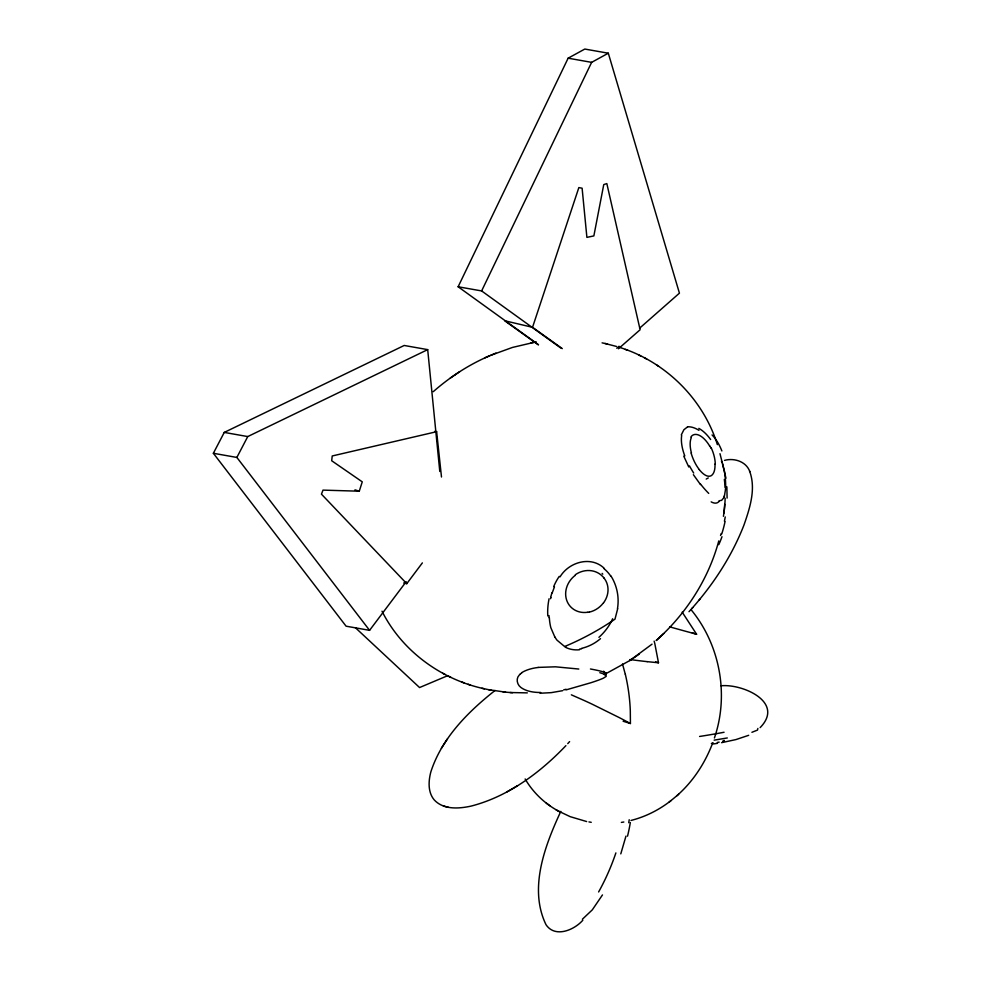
<?xml version="1.0" encoding="UTF-8"?>
<svg xmlns="http://www.w3.org/2000/svg" width="981" height="981" viewBox="0 0 981 981"><rect width="100%" height="100%" fill="white"/><g stroke="black" fill="none" stroke-linecap="round" stroke-linejoin="round"><path stroke-width="1.47" d="M727.093 498.09L726.872 486.809M623.119 721.231L630.427 723.524L630.305 710.71A146.905 110.804 76 0 0 625.326 674.241M724.726 504.246L724.039 512.965M725.535 489.237L724.37 496.349M629.213 819.736L628.747 822.74M617.687 608.723L614.989 619.146A195.538 134.63 -27.4 0 1 564.627 646.528L557.012 640.176A47.002 36.456 -46.5 0 1 555.025 637.209M725.241 516.938L724.432 521.218M550.611 598.729L550.905 597.478M625.964 836.119L620.789 853.875M681.28 434.951L683.892 429.739L687.62 426.833M718.779 540.911C708.932 577.551 688 610.893 660.323 636.718M714.426 737.957C729.202 694.806 720.042 644.824 691.041 609.655M422.37 562.898L406.759 583.683L321.449 494.154L323.007 490.12L359.267 491.199L362.259 481.843L331.688 460.751L332.228 455.969L436.631 431.689L441.487 476.999M562.309 348.623L532.536 327.311L578.851 187.579L582.113 188.205L586.896 237.377L593.861 235.906L603.756 184.587L606.834 183.582L640.115 329.739L618.422 348.77M552.205 592.88L554.473 586.834M720.532 535.503L721.194 533.529M712.623 743.157C704.996 763.243 692.893 781.82 676.632 795.947M538.52 344.748L458.127 286.771L568.134 58.186L584.811 49.05L608.306 53.207L679.428 293.16L639.551 328.23M458.127 286.771L481.622 290.928L591.629 62.355L608.306 53.207M406.183 581.684L369.579 630.342L346.085 626.185L213.368 453.283L224.257 432.413L404.197 345.471L427.691 349.628L439.795 471.481M369.579 630.342L236.862 457.44L247.752 436.57L427.691 349.628M723.843 497.71L721.648 500.335L719.134 500.764M560.813 811.373C544.97 845.475 528.452 888.43 546.012 924.703C555.123 938.241 574.241 930.037 582.837 920.215M495.062 690.465C467.888 711.924 441.695 738.215 430.843 771.912C428.415 781.084 427.728 792.317 434.313 800.005C443.62 809.926 459.022 808.749 471.15 806.088C508.06 796.56 539.918 772.881 565.902 745.658M602.469 894.93L592.291 909.865L582.383 919.234M447.483 738.877L441.364 748.282M560.041 576.853C568.894 562.027 591.077 555.479 604.382 568.465M689.005 611.69C712.132 586.295 731.47 557.134 743.966 525.056C749.827 508.133 756.265 488.722 749.57 471.076M691.813 608.661L692.721 607.595M698.926 600.298L699.858 599.219M760.14 727.62C785.119 702.089 742.286 683.573 720.986 685.793M567.754 743.635L569.605 741.611M659.808 637.196L656.191 640.556L663.72 633.542M520.004 674.278L521.855 672.733M616.767 348.267L619.036 346.256M433.21 391.713C450.071 376.876 469.163 364.503 489.838 355.698M631.016 820.447C645.584 816.756 659.293 809.84 671.078 800.533M669.067 802.2L678.668 794.254M652.034 644.161L629.79 660.556L604.492 674.462M450.279 378.065L454.718 375.061M454.988 374.852L459.623 371.713M629.79 660.556L634.413 657.417M634.695 657.221L639.122 654.204M506.932 791.9L517.478 785.732M708.27 477.943L706.222 479.071M490.868 355.269L512.425 347.446L534.804 342.185M484.921 357.807L495.945 353.086M447.667 675.688L419.561 687.546L355.38 627.693M748.687 735.309L735.983 739.564L721.538 742.678M751.912 732.292L757.504 730.085L757.872 728.454M566.037 689.901L590.93 682.727A23.569 1.741 -16.3 0 0 603.511 678.092L606.172 676.375L606.025 674.867M562.665 690.673L551.248 692.647L540.016 693.248M722.825 741.415L723.72 741.231M727.301 737.957L714.143 740.152M717.27 742.458L719.159 742.127M581.549 648.833L579.587 649.103M530.917 342.823L536.349 341.94M711.384 743.402L713.383 743.095M621.378 822.397L623.842 822.017M713.31 743.966L717.503 743.34M724.518 460.383C734.229 457.698 746.259 461.536 749.84 471.628M538.177 667.399L555.467 666.81L578.802 669.042M527.312 692.88L509.997 692.525M488.673 689.704L505.62 692.157M503.057 691.948L512.548 692.721M654.143 641.133A128.769 101.288 88.5 0 1 654.842 643.806L658.496 662.776L647.178 661.648M588.956 821.919L591.249 822.299M568.134 58.186L591.629 62.355M224.257 432.413L247.752 436.57M213.368 453.283L236.862 457.44M605.007 343.485L616.534 346.465M382.001 611.2C401.952 650.967 441.143 679.551 484.406 688.797M602.089 342.86L607.484 344M481.929 688.27L491.15 690.219M403.694 582.972L406.759 583.683M586.663 821.551L570.206 816.67L558.422 811.091M532.536 327.311L504.651 320.738L538.189 344.748M599.82 672.708L605.461 674.499M682.2 612.156L696.584 634.217L694.94 633.775A126.034 2.379 16.6 0 1 669.631 626.834M443.424 806.002L448.489 807.351M354.963 489.85L359.267 491.199M692.243 632.855L696.584 634.217M655.578 661.856L658.496 662.776M435.024 431.125L436.631 431.689M618.925 347.188C664.983 361.253 703.07 398.531 717.356 444.626M625.351 349.432L627.705 350.254M461.708 682.016L464.05 682.837M468.121 684.26L470.475 685.094M571.347 694.83L584.566 700.667A103.937 15.549 23.9 0 1 591.935 704.076L619.085 717.503A154.336 23.09 23.9 0 1 630.427 723.524M565.841 647.08L564.713 646.54M638.484 354.852L640.679 355.98M644.456 357.881L646.651 358.997M442.762 673.273L444.945 674.388M448.734 676.301L450.929 677.417M525.142 778.963C532.916 792.341 544.492 803.414 558.03 810.87M556.019 809.742L560.617 812.305M656.559 364.907L658.582 366.305M481.622 290.928L560.776 348.01M548.146 804.469L549.851 805.744M546.27 803.071L547.778 804.199M602.113 573.395L602.788 574.179M700.471 484.553L693.371 474.669M603.634 671.2L605.755 674.266M610.893 575.945L612.291 578.201A61.766 53.894 -7.9 0 1 617.478 608.698M554.952 637.27L550.832 627.705A62.992 47.027 -55.4 0 1 549.335 617.638M688.772 466.981L683.757 456.14M721.44 461.217L721.967 462.394M722.457 463.633L725.977 478.201M719.98 453.688L724.383 470.966A27.811 7.21 81 0 1 725.572 489.335M622.506 664.002L625.289 674.241M549.139 617.699L549.017 615.59M647.166 661.635A132.975 18.921 11.3 0 1 629.974 659.526M566.135 689.275A58.688 11.98 -19.8 0 1 563.719 689.839M540.678 692.476A92.692 39.375 -34.2 0 1 520.752 687.35C516.987 684.53 515.748 678.594 519.28 675.051A24.292 10.533 -7.3 0 1 520.102 674.29M521.671 672.684A23.581 10.595 -5.5 0 1 538.189 667.472M590.439 668.993A88.302 7.701 3.6 0 1 606.16 672.978M604.271 674.597A61.705 6.99 -2.8 0 1 605.118 674.928M587.57 612.267A22.244 19.828 -43.4 0 1 566.626 600.09A22.244 19.828 -43.4 0 1 575.283 575.307M575.332 574.719A22.122 20.27 -42.5 0 1 602.42 576.239A22.416 20.209 -36.2 0 1 604.014 577.993M603.977 578.017A22.269 20.074 -35.6 0 1 603.671 602.665M603.487 602.763A21.925 19.362 -40 0 1 589.25 612.132M589.25 612.07A21.962 19.362 -40.5 0 1 587.582 612.389M612.635 618.741A51.392 40.049 -27 0 1 598.925 637.331M604.1 568.735A43.532 38.431 -18 0 1 610.709 576.055M553.689 586.601A49.59 43.409 -44.6 0 1 559.256 576.374M550.66 597.466A61.582 49.246 -50.3 0 1 551.947 592.855M547.803 615.982A65.764 51.061 -52.3 0 1 549.066 598.766M600.507 638.643A32.741 23.74 -27.8 0 1 581.549 648.367M579.489 649.765A29.222 22.269 -32.7 0 1 565.632 647.337M615.884 852.906A146.66 91.478 -66.5 0 1 598.618 891.962M630.329 822.544A123.324 79.866 -67.3 0 1 627.521 836.18M724.064 732.255A146.66 14.004 -5.3 0 1 699.588 736.461M724.407 740.496A123.324 12.876 -3.5 0 1 723.255 740.692M724.26 495.981A34.997 8.903 79.5 0 1 723.757 497.404M719.294 501.156A62.6 16.935 69.2 0 1 711.176 501.855M708.723 493.394A64.145 14.225 61.4 0 1 700.299 483.817M693.69 473.05A45.261 14.053 65 0 1 689.447 465.852M684.799 455.92A27.431 12.471 66.6 0 1 681.697 435.429M687.607 426.784A54.85 26.34 72.6 0 1 698.95 430.328M698.815 428.378A65.641 32.839 84.8 0 1 710.624 439.513M712.059 434.951A53.93 27.824 88.2 0 1 721.881 450.953M724.334 479.427A59.902 27.382 -87.9 0 1 725.106 487.557M725.155 498.201A80.393 47.321 -85.7 0 1 723.414 516.325M725.069 521.475A80.834 51.392 -85.8 0 1 721.758 533.934M721.979 536.693A69.075 41.975 -85 0 1 718.766 544.676M699.281 469.605A22.318 9.859 68.2 0 0 711.372 475.589A22.036 9.859 70.6 0 0 712.022 475.037A21.962 9.822 71 0 0 715.026 465.644A22.023 9.945 70.7 0 0 714.99 464.025M699.281 469.556A22.428 9.687 67.3 0 1 691.605 454.669A22.232 10.19 67.4 0 1 691.078 453.014M691.458 453.075A22.011 10.239 67.3 0 1 691.298 437.698M690.869 437.036A22.293 10.779 66.4 0 1 709.79 446.269M709.925 446.11A22.44 11.098 70.2 0 1 710.918 448.109M711.213 447.851A22.232 10.877 70.1 0 1 715.296 464.234"/></g></svg>
